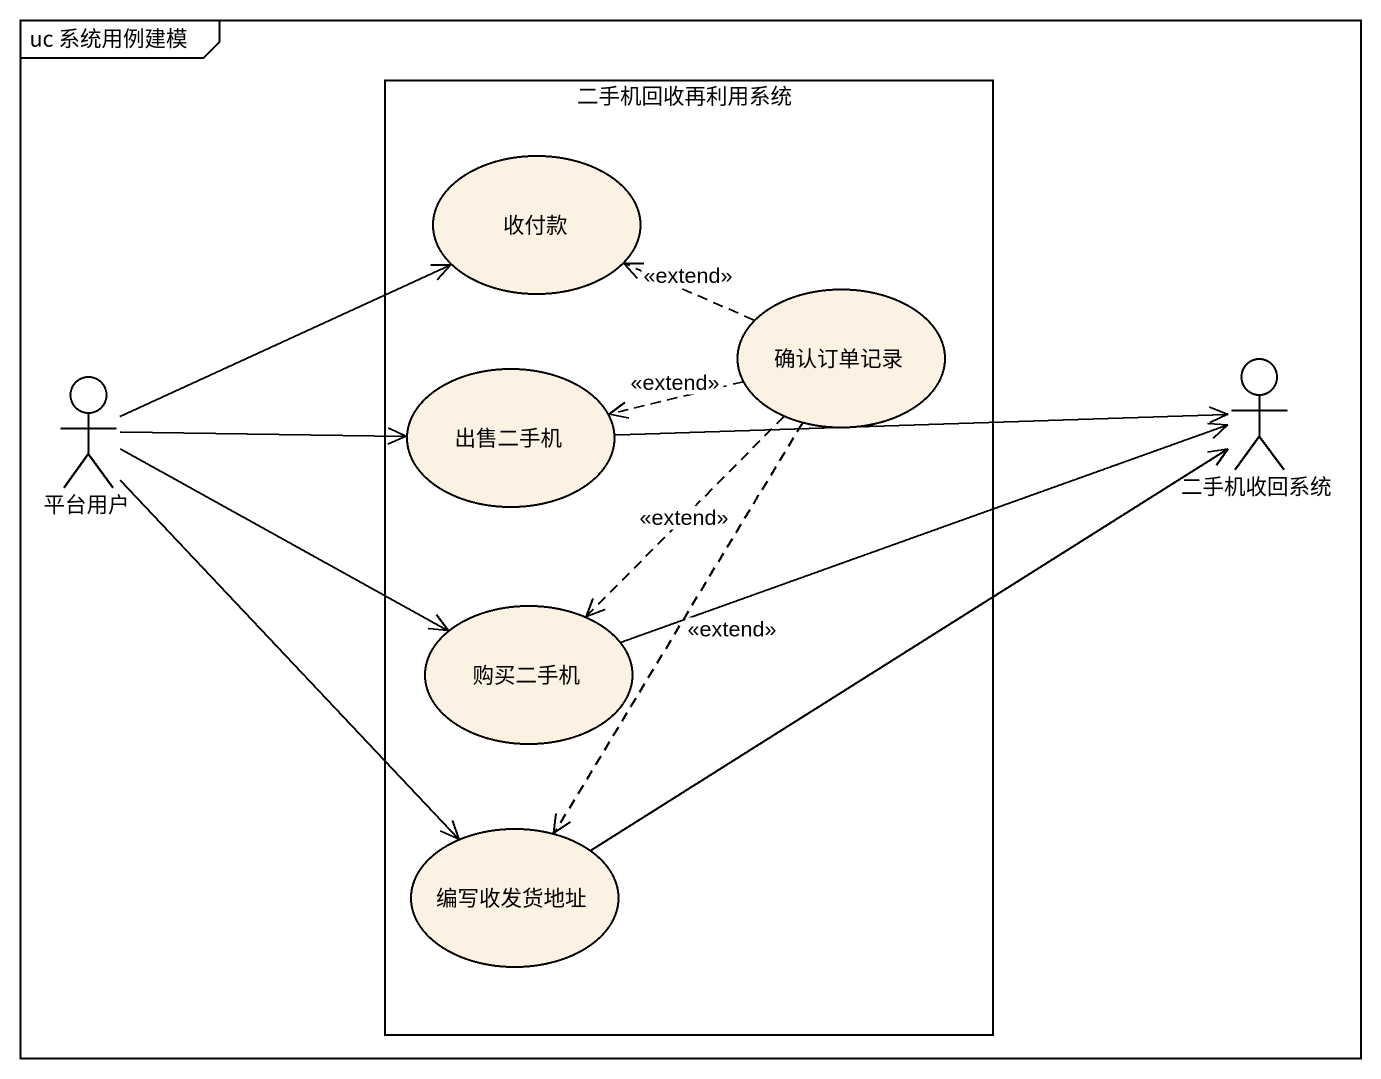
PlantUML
@startuml
mainframe uc 系统用例建模
rectangle 二手机回收再利用系统 {
  usecase 收付款
  usecase 确认订单记录
  usecase 出售二手机
  usecase 购买二手机
  usecase 编写收发货地址
}
actor 平台用户
actor 二手机收回系统
确认订单记录 .left.> 收付款 : <<extend>>
确认订单记录 .left.> 出售二手机 : <<extend>>
确认订单记录 ..> 购买二手机 : <<extend>>
确认订单记录 ..> 编写收发货地址 : <<extend>>
平台用户 -right-> 收付款
平台用户 -right-> 出售二手机
平台用户 -right-> 购买二手机
平台用户 --> 编写收发货地址
出售二手机 -right-> 二手机收回系统
购买二手机 -right-> 二手机收回系统
编写收发货地址 -up-> 二手机收回系统
@enduml
